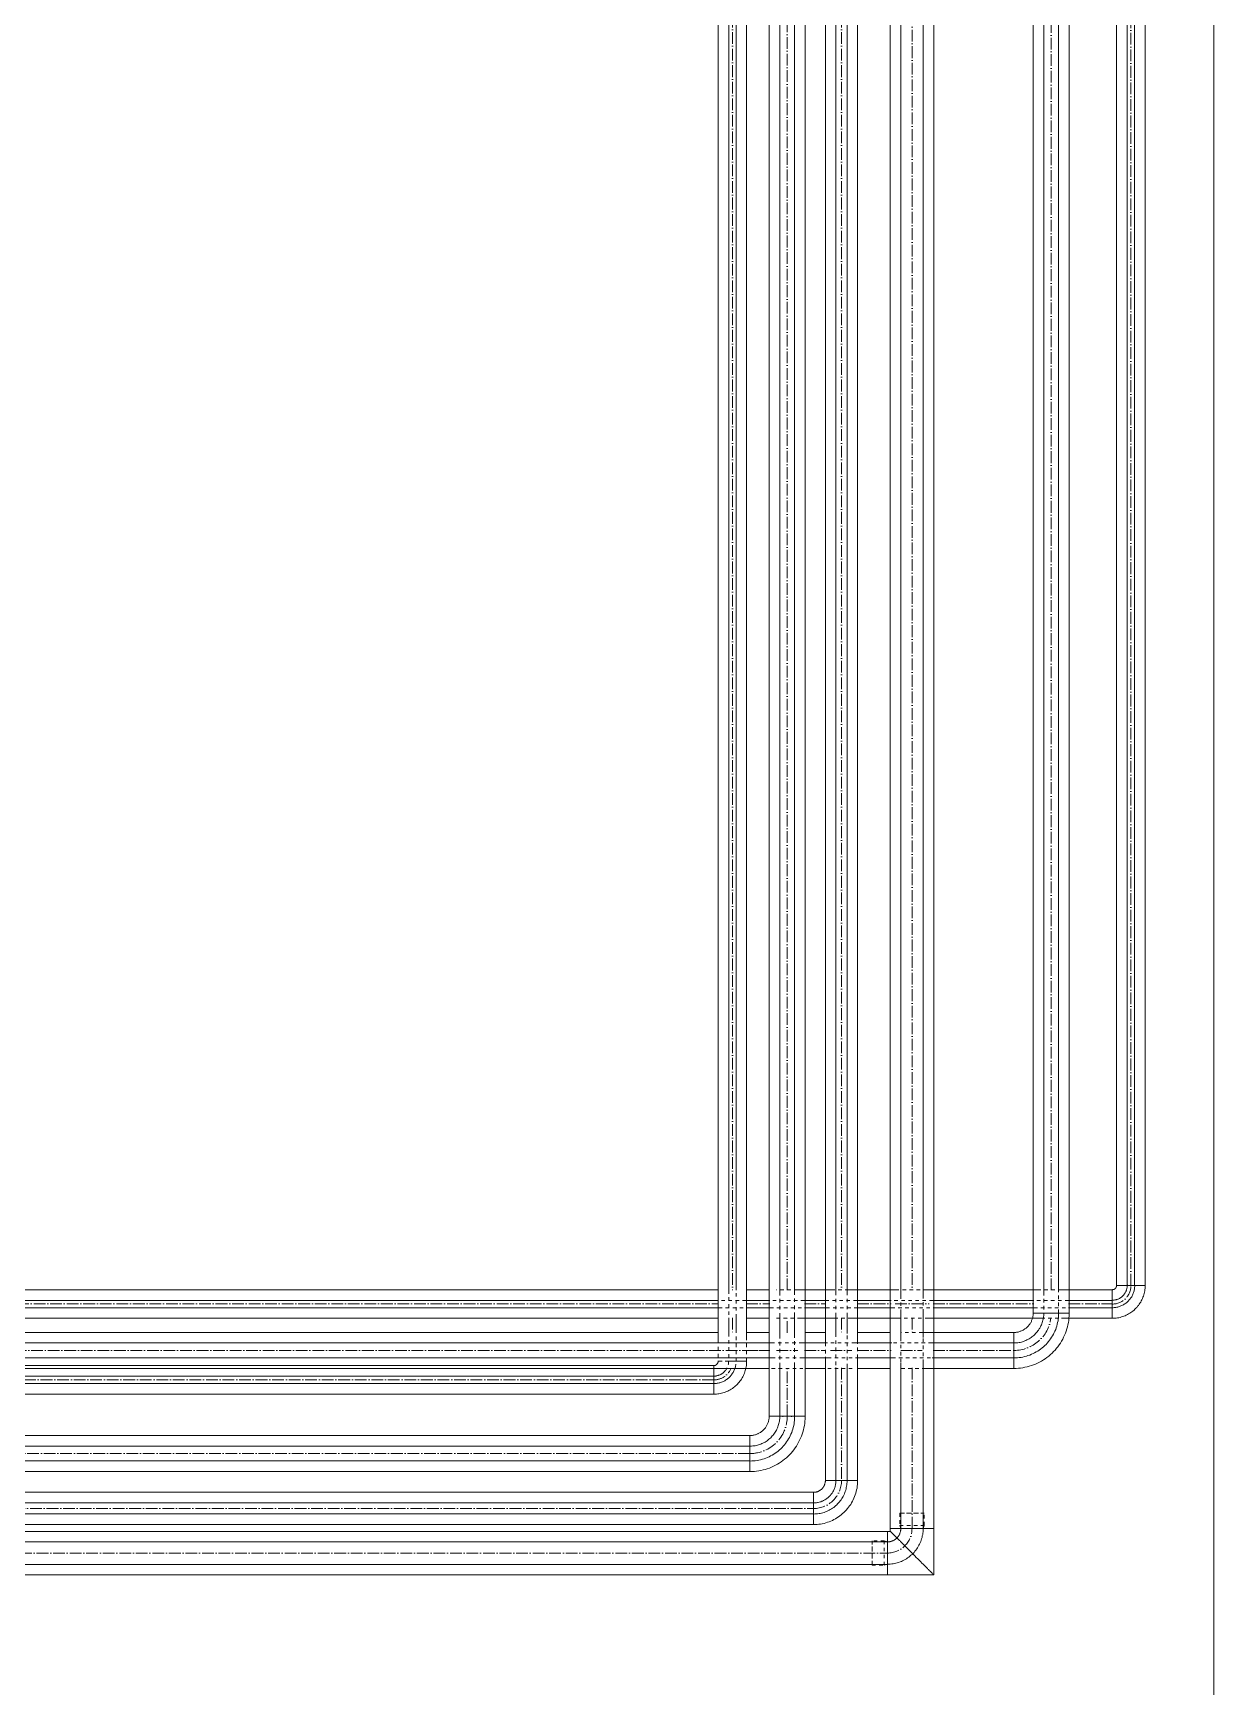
# Model space of a CAD drawing. Header units: millimetres. Extents: x -88595 to 880822, y -1054509 to -148035.
# Drawn here: x 535956 to 536963, y -278268 to -276859 of the extents above; entities that cross this region are included whole.
import ezdxf

# ---------------------------------------------------------------- set-up
doc = ezdxf.new("R2010")
doc.units = ezdxf.units.MM
for name, pattern in [('$0$ADSK_Скрыто', [6, 3, -3]), ('$1$ADSK_Скрыто', [6, 3, -3]), ('$10$ADSK_Осевая', [14, 10, -2, 0, -2]), ('$11$ADSK_Осевая', [14, 10, -2, 0, -2]), ('$4$ADSK_Скрыто', [6, 3, -3])]:
    doc.linetypes.add(name, pattern=pattern)
for name, color, linetype, lineweight in [('Изоляция', 7, 'Continuous', 18), ('Крыша', 7, 'Continuous', 9), ('Линии', 7, 'Continuous', 9), ('Оборудование', 7, 'Continuous', 18), ('Трубопровод', 7, 'Continuous', 18), ('Трубопроводы', 7, 'Continuous', 18)]:
    doc.layers.add(name, color=color, linetype=linetype, lineweight=lineweight)

# ---------------------------------------------------------------- blocks, each defined once
blk = doc.blocks.new('$0$ADSK_МедьПайка_Отвод-гнутая труба - Отвод _гнутая труба_-V77-В_Координация_кровля ОВ3')
at = {"layer": 'Линии', "color": 190, "linetype": '$0$ADSK_Скрыто', "true_color": 0x8000ff}
for p, q in [((-2.7, 15.9), (-3.1, 15.9)), ((-2.7, 15.9), (-3.1, 15.9)), ((3.1, 15.9), (2.7, 15.9)), ((3.1, 15.9), (2.7, 15.9))]:
    blk.add_line(p, q, dxfattribs=at)
at = {"layer": 'Трубопроводы', "color": 190, "true_color": 0x8000ff, "flags": 128}
for points in [[(-15.9, -3.2), (-15.1, -3.2), (-14.4, -3.1), (-13.6, -3), (-12.8, -2.9), (-12.1, -2.8), (-11.3, -2.6), (-10.6, -2.4), (-9.9, -2.2), (-9.2, -2), (-8.5, -1.7), (-7.8, -1.4), (-7.1, -1), (-6.4, -0.7), (-5.8, -0.3), (-5.1, 0.2), (-4.5, 0.6), (-3.9, 1.1), (-3.3, 1.6), (-2.8, 2.1), (-2.2, 2.6), (-1.7, 3.2), (-1.2, 3.7), (-0.7, 4.3), (-0.3, 4.9), (0.2, 5.6), (0.6, 6.2), (0.9, 6.9), (1.3, 7.6), (1.6, 8.3), (1.9, 9), (2.1, 9.7), (2.4, 10.4), (2.6, 11.1), (2.8, 11.9), (2.9, 12.6), (3, 13.4), (3.1, 14.1), (3.2, 14.9), (3.2, 15.7), (3.2, 15.9)], [(-3.2, 15.9), (-3.2, 15.4), (-3.2, 14.9), (-3.3, 14.4), (-3.3, 13.9), (-3.4, 13.4), (-3.5, 12.9), (-3.7, 12.4), (-3.8, 11.9), (-4, 11.4), (-4.2, 10.9), (-4.4, 10.5), (-4.6, 10), (-4.9, 9.6), (-5.1, 9.1), (-5.4, 8.7), (-5.7, 8.3), (-6, 7.9), (-6.3, 7.5), (-6.7, 7.1), (-7, 6.8), (-7.4, 6.4), (-7.8, 6.1), (-8.2, 5.8), (-8.6, 5.5), (-9, 5.2), (-9.4, 4.9), (-9.9, 4.7), (-10.3, 4.4), (-10.8, 4.2), (-11.3, 4), (-11.8, 3.9), (-12.2, 3.7), (-12.7, 3.6), (-13.2, 3.5), (-13.7, 3.4), (-14.2, 3.3), (-14.7, 3.2), (-15.2, 3.2), (-15.7, 3.2), (-15.9, 3.2)]]:
    blk.add_lwpolyline(points, dxfattribs=at)
blk = doc.blocks.new('$0$ADSK_МедьПайка_Отвод-гнутая труба - Отвод _гнутая труба_-V19-В_Координация_кровля ОВ3')
at = {"layer": 'Линии', "color": 190, "linetype": '$0$ADSK_Скрыто', "true_color": 0x8000ff}
blk.add_line((3.2, 15.9), (-3.2, 15.9), dxfattribs=at)
blk.add_line((3.2, 15.9), (-3.2, 15.9), dxfattribs=at)
at = {"layer": 'Линии', "color": 190, "linetype": '$0$ADSK_Скрыто', "true_color": 0x8000ff, "flags": 128}
for points in [[(-3.2, 15.9), (-3.2, 15.4), (-3.2, 14.9), (-3.3, 14.4), (-3.3, 13.9), (-3.4, 13.4), (-3.5, 12.9), (-3.7, 12.4), (-3.8, 11.9), (-4, 11.4), (-4.2, 10.9), (-4.4, 10.5), (-4.6, 10)], [(2.4, 10.4), (2.6, 11.1), (2.8, 11.9), (2.9, 12.6), (3, 13.4), (3.1, 14.1), (3.2, 14.9), (3.2, 15.7), (3.2, 15.9)]]:
    blk.add_lwpolyline(points, dxfattribs=at)
at = {"layer": 'Трубопроводы', "color": 190, "true_color": 0x8000ff, "flags": 128}
for points in [[(-15.9, -3.2), (-15.1, -3.2), (-14.4, -3.1), (-13.6, -3), (-12.8, -2.9), (-12.1, -2.8), (-11.3, -2.6), (-10.6, -2.4), (-9.9, -2.2), (-9.2, -2), (-8.5, -1.7), (-7.8, -1.4), (-7.1, -1), (-6.4, -0.7), (-5.8, -0.3), (-5.1, 0.2), (-4.5, 0.6), (-3.9, 1.1), (-3.3, 1.6), (-2.8, 2.1), (-2.2, 2.6), (-1.7, 3.2), (-1.2, 3.7), (-0.7, 4.3), (-0.3, 4.9), (0.2, 5.6), (0.6, 6.2), (0.9, 6.9), (1.3, 7.6), (1.6, 8.3), (1.9, 9), (2.1, 9.7), (2.4, 10.4)], [(-4.6, 10), (-4.9, 9.6), (-5.1, 9.1), (-5.4, 8.7), (-5.7, 8.3), (-6, 7.9), (-6.3, 7.5), (-6.7, 7.1), (-7, 6.8), (-7.4, 6.4), (-7.8, 6.1), (-8.2, 5.8), (-8.6, 5.5), (-9, 5.2), (-9.4, 4.9), (-9.9, 4.7), (-10.3, 4.4), (-10.8, 4.2), (-11.3, 4), (-11.8, 3.9), (-12.2, 3.7), (-12.7, 3.6), (-13.2, 3.5), (-13.7, 3.4), (-14.2, 3.3), (-14.7, 3.2), (-15.2, 3.2), (-15.7, 3.2), (-15.9, 3.2)]]:
    blk.add_lwpolyline(points, dxfattribs=at)
blk = doc.blocks.new('$0$ADSK_МедьПайка_Отвод-гнутая труба - Отвод _гнутая труба_-V27-В_Координация_кровля ОВ3')
at = {"layer": 'Линии', "color": 134, "linetype": '$0$ADSK_Скрыто', "true_color": 0x00a6a6}
for p, q in [((-3.5, 31.7), (-4, 31.7)), ((-3.5, 31.7), (-4, 31.7)), ((4, 31.7), (3.5, 31.7)), ((4, 31.7), (3.5, 31.7))]:
    blk.add_line(p, q, dxfattribs=at)
at = {"layer": 'Линии', "color": 134, "linetype": '$0$ADSK_Скрыто', "true_color": 0x00a6a6, "flags": 128}
for points in [[(-6.4, 31.7), (-6.4, 30.7), (-6.4, 29.7)], [(6.2, 28.3), (6.3, 29.8), (6.3, 31.3), (6.3, 31.7)]]:
    blk.add_lwpolyline(points, dxfattribs=at)
at = {"layer": 'Трубопроводы', "color": 134, "true_color": 0x00a6a6, "flags": 128}
for points in [[(-6.4, 29.7), (-6.5, 28.7), (-6.7, 27.7), (-6.9, 26.7), (-7.1, 25.7), (-7.3, 24.7), (-7.6, 23.8), (-8, 22.8), (-8.4, 21.9), (-8.8, 20.9), (-9.2, 20), (-9.7, 19.1), (-10.2, 18.3), (-10.8, 17.4), (-11.4, 16.6), (-12, 15.8), (-12.7, 15), (-13.3, 14.3), (-14.1, 13.5), (-14.8, 12.8), (-15.6, 12.2), (-16.4, 11.5), (-17.2, 10.9), (-18, 10.4), (-18.9, 9.8), (-19.8, 9.3), (-20.7, 8.9), (-21.6, 8.5), (-22.5, 8.1), (-23.5, 7.7), (-24.5, 7.4), (-25.4, 7.1), (-26.4, 6.9), (-27.4, 6.7), (-28.4, 6.6), (-29.4, 6.5), (-30.5, 6.4), (-31.5, 6.4), (-31.7, 6.3)], [(-31.7, -6.4), (-30.2, -6.3), (-28.7, -6.2), (-27.2, -6.1), (-25.7, -5.9), (-24.2, -5.6), (-22.7, -5.3), (-21.2, -4.9), (-19.8, -4.4), (-18.3, -3.9), (-16.9, -3.3), (-15.5, -2.7), (-14.2, -2), (-12.8, -1.3), (-11.5, -0.5), (-10.2, 0.3), (-9, 1.2), (-7.8, 2.1), (-6.6, 3.1), (-5.5, 4.1), (-4.4, 5.2), (-3.4, 6.3), (-2.4, 7.5), (-1.4, 8.7), (-0.5, 9.9), (0.3, 11.2), (1.1, 12.5), (1.9, 13.8), (2.5, 15.2), (3.2, 16.5), (3.8, 17.9), (4.3, 19.4), (4.8, 20.8), (5.2, 22.3), (5.5, 23.8), (5.8, 25.3), (6, 26.8), (6.2, 28.3)]]:
    blk.add_lwpolyline(points, dxfattribs=at)
blk = doc.blocks.new('$0$ADSK_МедьПайка_Отвод-гнутая труба - Отвод _гнутая труба_-V86-В_Координация_кровля ОВ3')
at = {"layer": 'Линии', "color": 134, "linetype": '$0$ADSK_Скрыто', "true_color": 0x00a6a6}
for p, q in [((-3.5, 31.7), (-4, 31.7)), ((-3.5, 31.7), (-4, 31.7)), ((4, 31.7), (3.5, 31.7)), ((4, 31.7), (3.5, 31.7))]:
    blk.add_line(p, q, dxfattribs=at)
at = {"layer": 'Трубопроводы', "color": 134, "true_color": 0x00a6a6, "flags": 128}
for points in [[(-31.7, -6.4), (-30.2, -6.3), (-28.7, -6.2), (-27.2, -6.1), (-25.7, -5.9), (-24.2, -5.6), (-22.7, -5.3), (-21.2, -4.9), (-19.8, -4.4), (-18.3, -3.9), (-16.9, -3.3), (-15.5, -2.7), (-14.2, -2), (-12.8, -1.3), (-11.5, -0.5), (-10.2, 0.3), (-9, 1.2), (-7.8, 2.1), (-6.6, 3.1), (-5.5, 4.1), (-4.4, 5.2), (-3.4, 6.3), (-2.4, 7.5), (-1.4, 8.7), (-0.5, 9.9), (0.3, 11.2), (1.1, 12.5), (1.9, 13.8), (2.5, 15.2), (3.2, 16.5), (3.8, 17.9), (4.3, 19.4), (4.8, 20.8), (5.2, 22.3), (5.5, 23.8), (5.8, 25.3), (6, 26.8), (6.2, 28.3), (6.3, 29.8), (6.3, 31.3), (6.3, 31.7)], [(-6.4, 31.7), (-6.4, 30.7), (-6.4, 29.7), (-6.5, 28.7), (-6.7, 27.7), (-6.9, 26.7), (-7.1, 25.7), (-7.3, 24.7), (-7.6, 23.8), (-8, 22.8), (-8.4, 21.9), (-8.8, 20.9), (-9.2, 20), (-9.7, 19.1), (-10.2, 18.3), (-10.8, 17.4), (-11.4, 16.6), (-12, 15.8), (-12.7, 15), (-13.3, 14.3), (-14.1, 13.5), (-14.8, 12.8), (-15.6, 12.2), (-16.4, 11.5), (-17.2, 10.9), (-18, 10.4), (-18.9, 9.8), (-19.8, 9.3), (-20.7, 8.9), (-21.6, 8.5), (-22.5, 8.1), (-23.5, 7.7), (-24.5, 7.4), (-25.4, 7.1), (-26.4, 6.9), (-27.4, 6.7), (-28.4, 6.6), (-29.4, 6.5), (-30.5, 6.4), (-31.5, 6.4), (-31.7, 6.3)]]:
    blk.add_lwpolyline(points, dxfattribs=at)
blk = doc.blocks.new('$0$ADSK_МедьПайка_Отвод - Отвод медный под пайку двухраструбный-V51-В_Координация_кровля ОВ3')
at = {"layer": 'Линии', "color": 134, "linetype": '$0$ADSK_Скрыто', "true_color": 0x00a6a6}
for p, q in [((-10.4, 34), (-10.4, 23.6)), ((10.4, 34), (-10.4, 34)), ((10.4, 34), (-10.4, 34)), ((-9.5, 34), (9.5, 34)), ((-9.5, 34), (9.5, 34)), ((10.4, 23.6), (10.4, 34)), ((-10.4, 23.6), (-9.5, 21)), ((-10.4, 23.6), (10.4, 23.6)), ((-10.4, 23.6), (10.4, 23.6)), ((9.5, 21), (10.4, 23.6)), ((-23.6, 10.4), (-34, 10.4)), ((-34, 10.4), (-34, -10.4)), ((-34, 10.4), (-34, -10.4)), ((-34, -9.5), (-34, 9.5)), ((-34, -9.5), (-34, 9.5)), ((-21, 9.5), (-23.6, 10.4)), ((-23.6, -10.4), (-23.6, 10.4)), ((-23.6, -10.4), (-23.6, 10.4)), ((-20.9, 9.5), (-21, 9.5)), ((-34, -10.4), (-23.6, -10.4)), ((-23.6, -10.4), (-21, -9.5))]:
    blk.add_line(p, q, dxfattribs=at)
at = {"layer": 'Трубопроводы', "color": 134, "true_color": 0x00a6a6, "flags": 128}
for points in [[(-21, -9.5), (-19.8, -9.5), (-18.6, -9.4), (-17.3, -9.3), (-16.1, -9.1), (-14.9, -8.9), (-13.7, -8.7), (-12.6, -8.3), (-11.4, -8), (-10.2, -7.6), (-9.1, -7.1), (-8, -6.6), (-6.9, -6.1), (-5.8, -5.5), (-4.8, -4.9), (-3.8, -4.2), (-2.8, -3.5), (-1.8, -2.7), (-0.9, -1.9), (0, -1.1), (0.9, -0.3), (1.7, 0.6), (2.5, 1.6), (3.3, 2.5), (4, 3.5), (4.7, 4.5), (5.3, 5.5), (5.9, 6.6), (6.5, 7.7), (7, 8.8), (7.5, 9.9), (7.9, 11.1), (8.2, 12.2), (8.6, 13.4), (8.8, 14.6), (9.1, 15.8), (9.3, 17), (9.4, 18.2), (9.5, 19.5), (9.5, 20.7), (9.5, 21)], [(-9.5, 21), (-9.5, 20.5), (-9.6, 20.1), (-9.6, 19.6), (-9.7, 19.2), (-9.8, 18.7), (-9.9, 18.3), (-10, 17.8), (-10.1, 17.4), (-10.3, 17), (-10.4, 16.5), (-10.6, 16.1), (-10.8, 15.7), (-11, 15.3), (-11.3, 14.9), (-11.5, 14.5), (-11.8, 14.1), (-12.1, 13.8), (-12.4, 13.4), (-12.7, 13.1), (-13, 12.8), (-13.3, 12.5), (-13.7, 12.2), (-14, 11.9), (-14.4, 11.6), (-14.8, 11.3), (-15.2, 11.1), (-15.6, 10.9), (-16, 10.7), (-16.4, 10.5), (-16.8, 10.3), (-17.3, 10.1), (-17.7, 10), (-18.2, 9.9), (-18.6, 9.8), (-19, 9.7), (-19.5, 9.6), (-20, 9.6), (-20.4, 9.5), (-20.9, 9.5), (-21, 9.5)]]:
    blk.add_lwpolyline(points, dxfattribs=at)
blk = doc.blocks.new('$0$ADSK_МедьПайка_Отвод-гнутая труба - Отвод _гнутая труба_-V85-В_Координация_кровля ОВ3')
at = {"layer": 'Линии', "color": 190, "linetype": '$0$ADSK_Скрыто', "true_color": 0x8000ff}
for p, q in [((-3.1, 23.8), (-3.5, 23.8)), ((-3.1, 23.8), (-3.5, 23.8)), ((3.5, 23.8), (3.1, 23.8)), ((3.5, 23.8), (3.1, 23.8))]:
    blk.add_line(p, q, dxfattribs=at)
at = {"layer": 'Трубопроводы', "color": 190, "true_color": 0x8000ff, "flags": 128}
for points in [[(-23.8, -4.8), (-22.7, -4.7), (-21.5, -4.7), (-20.4, -4.6), (-19.2, -4.4), (-18.1, -4.2), (-17, -3.9), (-15.9, -3.6), (-14.8, -3.3), (-13.7, -2.9), (-12.7, -2.5), (-11.6, -2), (-10.6, -1.5), (-9.6, -1), (-8.6, -0.4), (-7.7, 0.2), (-6.7, 0.9), (-5.8, 1.6), (-5, 2.3), (-4.1, 3.1), (-3.3, 3.9), (-2.5, 4.7), (-1.8, 5.6), (-1.1, 6.5), (-0.4, 7.4), (0.2, 8.4), (0.8, 9.3), (1.4, 10.3), (1.9, 11.4), (2.4, 12.4), (2.8, 13.5), (3.2, 14.5), (3.6, 15.6), (3.9, 16.7), (4.1, 17.8), (4.3, 18.9), (4.5, 20.1), (4.6, 21.2), (4.7, 22.3), (4.8, 23.5), (4.8, 23.8)], [(-4.8, 23.8), (-4.8, 23), (-4.8, 22.3), (-4.9, 21.5), (-5, 20.8), (-5.1, 20), (-5.3, 19.3), (-5.5, 18.5), (-5.7, 17.8), (-6, 17.1), (-6.3, 16.4), (-6.6, 15.7), (-6.9, 15), (-7.3, 14.3), (-7.7, 13.7), (-8.1, 13), (-8.5, 12.4), (-9, 11.8), (-9.5, 11.2), (-10, 10.7), (-10.5, 10.1), (-11.1, 9.6), (-11.7, 9.1), (-12.3, 8.7), (-12.9, 8.2), (-13.5, 7.8), (-14.2, 7.4), (-14.8, 7), (-15.5, 6.7), (-16.2, 6.3), (-16.9, 6.1), (-17.6, 5.8), (-18.3, 5.6), (-19.1, 5.4), (-19.8, 5.2), (-20.6, 5), (-21.3, 4.9), (-22.1, 4.8), (-22.8, 4.8), (-23.6, 4.8), (-23.8, 4.8)]]:
    blk.add_lwpolyline(points, dxfattribs=at)
blk = doc.blocks.new('Кровля')
at = {"layer": 'Крыша'}
blk.add_line((549230.5, 646172.1), (549230.5, 650022.5), dxfattribs=at)

msp = doc.modelspace()

# ---------------------------------------------------------------- linework, layer by layer
at = {"layer": 'Изоляция', "color": 134, "true_color": 0x00a6a6}
for p, q in [((536687.3, -274386.2), (536687.3, -278135.6)), ((536724.4, -278172.7), (536724.4, -274386.2)), ((536584, -276650.1), (536584, -278037.5)), ((536614.7, -278037.5), (536614.7, -276650.1)), ((536809.1, -276650.1), (536809.1, -277949.6)), ((536839.8, -277949.6), (536839.8, -276650.1)), ((536816.8, -277949.6), (536814.9, -277949.6)), ((536820.5, -277949.6), (536817.8, -277949.6)), ((536827.9, -277949.6), (536821.1, -277949.6)), ((536831.1, -277949.6), (536828.5, -277949.6)), ((536834.1, -277949.6), (536832.2, -277949.6)), ((536540.5, -277966), (523786.5, -277966)), ((536564.8, -277966), (536584, -277966)), ((536614.7, -277966), (536631.9, -277966)), ((536659.4, -277966), (536687.3, -277966)), ((536792.7, -277966), (536714.9, -277966)), ((536792.7, -277996.7), (536792.7, -277966.5)), ((523786.5, -277996.7), (536584, -277996.7)), ((536614.7, -277996.7), (536631.9, -277996.7)), ((536659.4, -277996.7), (536687.3, -277996.7)), ((536715, -277996.7), (536792.7, -277996.7)), ((536585.5, -278037.5), (536584.4, -278037.5)), ((536587.4, -278037.5), (536586, -278037.5)), ((536591.6, -278037.5), (536589.8, -278037.5)), ((536595.4, -278037.5), (536592.7, -278037.5)), ((536602.8, -278037.5), (536595.9, -278037.5)), ((536606, -278037.5), (536603.3, -278037.5)), ((536608.9, -278037.5), (536607.1, -278037.5)), ((536611.5, -278037.5), (536612.6, -278037.5)), ((536614.7, -278037.5), (536613.2, -278037.5)), ((536567.6, -278053.9), (524990.4, -278053.9)), ((536567.6, -278084.6), (536567.6, -278054.5)), ((524990.4, -278084.6), (536567.6, -278084.6)), ((536684.8, -278135.6), (526134.5, -278135.6)), ((536684.8, -278172.7), (536684.8, -278135.6)), ((536684.8, -278135.6), (536687.3, -278135.6)), ((536687.3, -278133.1), (536724.4, -278133.1)), ((526171.5, -278172.7), (536684.8, -278172.7)), ((536684.8, -278172.7), (536724.4, -278172.7))]:
    msp.add_line(p, q, dxfattribs=at)
at = {"layer": 'Изоляция', "color": 190, "true_color": 0x8000ff}
for p, q in [((536540.5, -276597.1), (536540.5, -277972.2)), ((536564.8, -277972.2), (536564.8, -276597.1)), ((536659.4, -277974.8), (536659.4, -276633.7)), ((536631.9, -276819.4), (536631.9, -277974.8)), ((536880.3, -276821.9), (536880.3, -277926)), ((536904.6, -277926), (536904.6, -276821.9)), ((536540.5, -277929.7), (523774.5, -277929.7)), ((536564.8, -277929.7), (536584, -277929.7)), ((536639.4, -277929.7), (536608.5, -277929.7)), ((536692.9, -277929.7), (536651.9, -277929.7)), ((536815.4, -277929.7), (536718.8, -277929.7)), ((536876.6, -277929.7), (536833.6, -277929.7)), ((536876.6, -277954), (536876.6, -277929.7)), ((536880.3, -277926), (536881.9, -277926)), ((536889.3, -277926), (536887.2, -277926)), ((536895.2, -277926), (536889.7, -277926)), ((536897.7, -277926), (536895.6, -277926)), ((536900, -277926), (536898.6, -277926)), ((536903.4, -277926), (536904.6, -277926)), ((523774.5, -277954), (536540.5, -277954)), ((536564.8, -277954), (536584, -277954)), ((536608.5, -277954), (536639.4, -277954)), ((536651.9, -277954), (536692.9, -277954)), ((536718.8, -277954), (536815.9, -277954)), ((536833.4, -277954), (536876.6, -277954)), ((536631.9, -277987.9), (536631.9, -278092.3)), ((536659.4, -278092.3), (536659.4, -277987.9)), ((536536.8, -277994.3), (524974.5, -277994.3)), ((536536.8, -278018.7), (536536.8, -277995.9)), ((524974.5, -278018.7), (536536.8, -278018.7)), ((536634.9, -278092.3), (536631.9, -278092.3)), ((536642.1, -278092.3), (536639.7, -278092.3)), ((536648.7, -278092.3), (536642.6, -278092.3)), ((536651.6, -278092.3), (536649.2, -278092.3)), ((536654.2, -278092.3), (536652.6, -278092.3)), ((536659.4, -278092.3), (536658.1, -278092.3)), ((536621.9, -278102.3), (526182.5, -278102.3)), ((536621.9, -278129.8), (536621.9, -278102.3)), ((526182.5, -278129.8), (536621.9, -278129.8))]:
    msp.add_line(p, q, dxfattribs=at)
at = {"layer": 'Изоляция', "color": 190, "true_color": 0x8000ff, "flags": 128}
for points in [[(536876.6, -277954), (536877.7, -277954), (536878.8, -277953.9), (536879.9, -277953.8), (536881, -277953.7), (536882.2, -277953.5), (536883.2, -277953.2), (536884.3, -277952.9), (536885.4, -277952.6), (536886.5, -277952.2), (536887.5, -277951.8), (536888.5, -277951.3), (536889.5, -277950.8), (536890.5, -277950.3), (536891.5, -277949.7), (536892.4, -277949.1), (536893.3, -277948.5), (536894.2, -277947.8), (536895.1, -277947), (536895.9, -277946.3), (536896.7, -277945.5), (536897.5, -277944.7), (536898.2, -277943.8), (536898.9, -277943), (536899.6, -277942), (536900.2, -277941.1), (536900.8, -277940.2), (536901.3, -277939.2), (536901.8, -277938.2), (536902.3, -277937.2), (536902.7, -277936.1), (536903.1, -277935.1), (536903.5, -277934), (536903.8, -277932.9), (536904, -277931.8), (536904.2, -277930.7), (536904.4, -277929.6), (536904.5, -277928.5), (536904.6, -277927.4), (536904.6, -277926.3), (536904.6, -277926)], [(536880.3, -277926), (536880.3, -277926.1), (536880.3, -277926.3), (536880.3, -277926.4), (536880.2, -277926.6), (536880.2, -277926.7), (536880.2, -277926.8), (536880.1, -277927), (536880.1, -277927.1), (536880, -277927.3), (536880, -277927.4), (536879.9, -277927.5), (536879.9, -277927.7), (536879.8, -277927.8), (536879.7, -277927.9), (536879.6, -277928.1), (536879.5, -277928.2), (536879.5, -277928.3), (536879.4, -277928.4), (536879.3, -277928.5), (536879.2, -277928.6), (536879.1, -277928.7), (536878.9, -277928.8), (536878.8, -277928.9), (536878.7, -277929), (536878.6, -277929.1), (536878.5, -277929.2), (536878.3, -277929.2), (536878.2, -277929.3), (536878.1, -277929.4), (536877.9, -277929.4), (536877.8, -277929.5), (536877.6, -277929.5), (536877.5, -277929.5), (536877.4, -277929.6), (536877.2, -277929.6), (536877.1, -277929.6), (536876.9, -277929.6), (536876.8, -277929.7), (536876.6, -277929.7), (536876.6, -277929.7)], [(536536.8, -278018.7), (536537.9, -278018.6), (536539, -278018.6), (536540.1, -278018.5), (536541.2, -278018.3), (536542.3, -278018.1), (536543.4, -278017.9), (536544.5, -278017.6), (536545.6, -278017.2), (536546.6, -278016.9), (536547.7, -278016.4), (536548.7, -278016), (536549.7, -278015.5), (536550.7, -278014.9), (536551.7, -278014.4), (536552.6, -278013.8), (536553.5, -278013.1), (536554.4, -278012.4), (536555.3, -278011.7), (536556.1, -278010.9), (536556.9, -278010.1), (536557.7, -278009.3), (536558.4, -278008.5), (536559.1, -278007.6), (536559.7, -278006.7), (536560.4, -278005.8), (536561, -278004.8), (536561.5, -278003.8), (536562, -278002.8), (536562.5, -278001.8), (536562.9, -278000.8), (536563.3, -277999.7), (536563.6, -277998.6), (536563.9, -277997.6), (536564.2, -277996.5), (536564.4, -277995.4), (536564.6, -277994.3), (536564.7, -277993.1), (536564.8, -277992), (536564.8, -277990.9), (536564.8, -277990.6)], [(536540.5, -277990.6), (536540.5, -277990.8), (536540.5, -277990.9), (536540.4, -277991), (536540.4, -277991.2), (536540.4, -277991.3), (536540.4, -277991.5), (536540.3, -277991.6), (536540.3, -277991.8), (536540.2, -277991.9), (536540.2, -277992), (536540.1, -277992.2), (536540, -277992.3), (536540, -277992.4), (536539.9, -277992.6), (536539.8, -277992.7), (536539.7, -277992.8), (536539.6, -277992.9), (536539.5, -277993), (536539.4, -277993.2), (536539.3, -277993.3), (536539.2, -277993.4), (536539.1, -277993.5), (536539, -277993.5), (536538.9, -277993.6), (536538.8, -277993.7), (536538.6, -277993.8), (536538.5, -277993.9), (536538.4, -277993.9), (536538.2, -277994), (536538.1, -277994.1), (536538, -277994.1), (536537.8, -277994.2), (536537.7, -277994.2), (536537.5, -277994.2), (536537.4, -277994.3), (536537.2, -277994.3), (536537.1, -277994.3), (536537, -277994.3), (536536.8, -277994.3), (536536.8, -277994.3)], [(536621.9, -278129.8), (536623.4, -278129.8), (536624.9, -278129.7), (536626.4, -278129.6), (536627.9, -278129.4), (536629.3, -278129.1), (536630.8, -278128.8), (536632.2, -278128.4), (536633.7, -278127.9), (536635.1, -278127.4), (536636.5, -278126.9), (536637.9, -278126.3), (536639.2, -278125.6), (536640.5, -278124.9), (536641.8, -278124.1), (536643.1, -278123.3), (536644.3, -278122.4), (536645.5, -278121.5), (536646.6, -278120.5), (536647.7, -278119.5), (536648.8, -278118.5), (536649.8, -278117.4), (536650.8, -278116.2), (536651.7, -278115), (536652.6, -278113.8), (536653.5, -278112.6), (536654.3, -278111.3), (536655, -278110), (536655.7, -278108.6), (536656.3, -278107.3), (536656.9, -278105.9), (536657.4, -278104.5), (536657.9, -278103.1), (536658.3, -278101.6), (536658.6, -278100.1), (536658.9, -278098.7), (536659.1, -278097.2), (536659.3, -278095.7), (536659.4, -278094.2), (536659.4, -278092.7), (536659.4, -278092.3)], [(536631.9, -278092.3), (536631.9, -278092.7), (536631.9, -278093.1), (536631.8, -278093.5), (536631.8, -278093.9), (536631.7, -278094.3), (536631.6, -278094.7), (536631.5, -278095.1), (536631.4, -278095.4), (536631.3, -278095.8), (536631.1, -278096.2), (536631, -278096.6), (536630.8, -278096.9), (536630.6, -278097.3), (536630.4, -278097.6), (536630.2, -278098), (536629.9, -278098.3), (536629.7, -278098.6), (536629.4, -278098.9), (536629.1, -278099.2), (536628.9, -278099.5), (536628.6, -278099.8), (536628.3, -278100), (536627.9, -278100.3), (536627.6, -278100.5), (536627.3, -278100.7), (536626.9, -278100.9), (536626.6, -278101.1), (536626.2, -278101.3), (536625.9, -278101.5), (536625.5, -278101.6), (536625.1, -278101.8), (536624.7, -278101.9), (536624.4, -278102), (536624, -278102.1), (536623.6, -278102.2), (536623.2, -278102.2), (536622.8, -278102.3), (536622.4, -278102.3), (536622, -278102.3), (536621.9, -278102.3)]]:
    msp.add_lwpolyline(points, dxfattribs=at)
at = {"layer": 'Изоляция', "color": 134, "true_color": 0x00a6a6, "flags": 128}
for points in [[(536792.7, -277996.7), (536794.6, -277996.7), (536796.5, -277996.6), (536798.4, -277996.4), (536800.2, -277996.1), (536802.1, -277995.8), (536803.9, -277995.4), (536805.8, -277994.9), (536807.6, -277994.3), (536809.3, -277993.7), (536811.1, -277993), (536812.8, -277992.2), (536814.5, -277991.4), (536816.1, -277990.5), (536817.8, -277989.5), (536819.3, -277988.5), (536820.9, -277987.4), (536822.4, -277986.2), (536823.8, -277985), (536825.2, -277983.8), (536826.5, -277982.4), (536827.8, -277981.1), (536829, -277979.6), (536830.2, -277978.2), (536831.3, -277976.6), (536832.4, -277975.1), (536833.4, -277973.5), (536834.3, -277971.8), (536835.1, -277970.1), (536835.9, -277968.4), (536836.6, -277966.7), (536837.3, -277964.9), (536837.9, -277963.1), (536838.4, -277961.3), (536838.8, -277959.5), (536839.2, -277957.6), (536839.4, -277955.8), (536839.6, -277953.9), (536839.8, -277952), (536839.8, -277950.1), (536839.8, -277949.6)], [(536809.1, -277949.6), (536809.1, -277950.3), (536809.1, -277950.9), (536809, -277951.6), (536808.9, -277952.2), (536808.8, -277952.9), (536808.7, -277953.5), (536808.5, -277954.2), (536808.3, -277954.8), (536808.1, -277955.4), (536807.8, -277956), (536807.6, -277956.6), (536807.3, -277957.2), (536807, -277957.8), (536806.6, -277958.3), (536806.3, -277958.9), (536805.9, -277959.4), (536805.5, -277959.9), (536805.1, -277960.4), (536804.6, -277960.9), (536804.2, -277961.4), (536803.7, -277961.8), (536803.2, -277962.3), (536802.7, -277962.7), (536802.1, -277963.1), (536801.6, -277963.4), (536801, -277963.8), (536800.5, -277964.1), (536799.9, -277964.4), (536799.3, -277964.7), (536798.7, -277964.9), (536798.1, -277965.1), (536797.4, -277965.3), (536796.8, -277965.5), (536796.2, -277965.7), (536795.5, -277965.8), (536794.9, -277965.9), (536794.2, -277966), (536793.6, -277966), (536792.9, -277966), (536792.7, -277966)], [(536567.6, -278084.6), (536569.5, -278084.6), (536571.4, -278084.5), (536573.2, -278084.3), (536575.1, -278084), (536577, -278083.7), (536578.8, -278083.3), (536580.6, -278082.8), (536582.4, -278082.2), (536584.2, -278081.6), (536585.9, -278080.9), (536587.7, -278080.1), (536589.4, -278079.3), (536591, -278078.4), (536592.6, -278077.4), (536594.2, -278076.4), (536595.7, -278075.3), (536597.2, -278074.2), (536598.7, -278072.9), (536600, -278071.7), (536601.4, -278070.3), (536602.7, -278069), (536603.9, -278067.5), (536605.1, -278066.1), (536606.2, -278064.5), (536607.2, -278063), (536608.2, -278061.4), (536609.1, -278059.7), (536610, -278058), (536610.8, -278056.3), (536611.5, -278054.6), (536612.1, -278052.8), (536612.7, -278051), (536613.2, -278049.2), (536613.7, -278047.4), (536614, -278045.5), (536614.3, -278043.7), (536614.5, -278041.8), (536614.6, -278039.9), (536614.7, -278038), (536614.7, -278037.5)], [(536584, -278037.5), (536584, -278038.2), (536583.9, -278038.8), (536583.9, -278039.5), (536583.8, -278040.1), (536583.7, -278040.8), (536583.5, -278041.4), (536583.4, -278042.1), (536583.2, -278042.7), (536583, -278043.3), (536582.7, -278043.9), (536582.4, -278044.5), (536582.1, -278045.1), (536581.8, -278045.7), (536581.5, -278046.2), (536581.1, -278046.8), (536580.8, -278047.3), (536580.4, -278047.8), (536579.9, -278048.3), (536579.5, -278048.8), (536579, -278049.3), (536578.5, -278049.7), (536578.1, -278050.2), (536577.5, -278050.6), (536577, -278051), (536576.5, -278051.3), (536575.9, -278051.7), (536575.3, -278052), (536574.7, -278052.3), (536574.2, -278052.6), (536573.5, -278052.8), (536572.9, -278053), (536572.3, -278053.2), (536571.7, -278053.4), (536571, -278053.6), (536570.4, -278053.7), (536569.7, -278053.8), (536569.1, -278053.9), (536568.4, -278053.9), (536567.8, -278053.9), (536567.6, -278053.9)]]:
    msp.add_lwpolyline(points, dxfattribs=at)
at = {"layer": 'Изоляция', "color": 134, "true_color": 0x00a6a6}
for points, knots in [([(536705.8, -278154.1), (536704.2, -278152.5), (536701.8, -278150.1), (536698.7, -278147), (536696.9, -278145.2), (536695.6, -278143.8), (536694.2, -278142.5), (536693, -278141.3), (536691.9, -278140.2), (536690.9, -278139.2), (536689.8, -278138), (536688.7, -278137), (536687.6, -278135.9), (536687.3, -278135.6), (536687.3, -278135.6)], [0, 0, 0, 0, 0.166667, 0.25, 0.333333, 0.375, 0.416667, 0.5, 0.541667, 0.583333, 0.666667, 0.75, 0.833333, 1, 1, 1, 1]), ([(536724.4, -278172.7), (536724.4, -278172.7), (536724.1, -278172.3), (536723, -278171.3), (536721.9, -278170.2), (536720.8, -278169.1), (536719.8, -278168.1), (536718.7, -278167), (536717.2, -278165.4), (536715.5, -278163.8), (536714, -278162.3), (536712.6, -278160.9), (536709.9, -278158.2), (536707.5, -278155.7), (536705.8, -278154.1)], [0, 0, 0, 0, 0.166667, 0.25, 0.333333, 0.416667, 0.458333, 0.5, 0.583333, 0.666667, 0.708333, 0.75, 0.833333, 1, 1, 1, 1])]:
    msp.add_open_spline(points, degree=3, knots=knots, dxfattribs=at)
msp.add_open_spline([(536687.3, -278135.6), (536687.3, -278135.6), (536687.5, -278135.8), (536687.9, -278136.2)], degree=3, dxfattribs=at)
at = {"layer": 'Линии', "color": 190, "linetype": '$1$ADSK_Скрыто', "true_color": 0x8000ff}
for p, q in [((536549.5, -277930.1), (536549.5, -277953.5)), ((536555.8, -277953.5), (536555.8, -277930.1)), ((536608.4, -277929.7), (536590.3, -277929.7)), ((536651.9, -277929.7), (536639.5, -277929.7)), ((536640.9, -277931.3), (536640.9, -277952.3)), ((536650.4, -277952.3), (536650.4, -277931.3)), ((536718.7, -277929.7), (536693, -277929.7)), ((536833.6, -277929.7), (536815.4, -277929.7)), ((536882.9, -277926), (536881.9, -277926)), ((536887.2, -277926), (536881.9, -277926)), ((536881.9, -277926), (536887.1, -277926)), ((536889.7, -277926), (536889.3, -277926)), ((536889.3, -277926), (536889.7, -277926)), ((536889.4, -277926), (536889.7, -277926)), ((536895.6, -277926), (536895.2, -277926)), ((536895.2, -277926), (536895.5, -277926)), ((536895.2, -277926), (536895.6, -277926)), ((536898.5, -277926), (536897.7, -277926)), ((536897.8, -277926), (536898.5, -277926)), ((536903.4, -277926), (536900, -277926)), ((536900.2, -277926), (536903.5, -277926)), ((536564.3, -277938.7), (536540.9, -277938.7)), ((536540.9, -277945), (536564.3, -277945)), ((536614.1, -277938.7), (536584.6, -277938.7)), ((536584.6, -277945), (536614.1, -277945)), ((536658.9, -277938.7), (536632.5, -277938.7)), ((536632.5, -277945), (536658.9, -277945)), ((536723.7, -277938.7), (536688.1, -277938.7)), ((536688.1, -277945), (536723.7, -277945)), ((536839.3, -277938.7), (536809.7, -277938.7)), ((536809.7, -277945), (536839.3, -277945)), ((536590.3, -277954), (536608.4, -277954)), ((536639.5, -277954), (536651.9, -277954)), ((536693, -277954), (536718.7, -277954)), ((536816, -277954), (536833.3, -277954)), ((536540.5, -277972.3), (536540.5, -277990.6)), ((536549.5, -277966.6), (536549.5, -277990.6)), ((536555.8, -277990.6), (536555.8, -277966.6)), ((536564.8, -277990.6), (536564.8, -277972.3)), ((536640.9, -277966.9), (536640.9, -277995.8)), ((536650.4, -277995.8), (536650.4, -277966.9)), ((536631.9, -277974.9), (536631.9, -277987.9)), ((536659.4, -277987.9), (536659.4, -277974.9)), ((536536.8, -277995.9), (536536.8, -277994.3)), ((536536.8, -277994.3), (536536.8, -277995.9)), ((536536.8, -277994.3), (536536.8, -277995.9)), ((536540.5, -277990.6), (536564.8, -277990.6)), ((536543.1, -277990.6), (536540.5, -277990.6)), ((536555.8, -277990.6), (536540.5, -277990.6)), ((536564.8, -277990.6), (536549.5, -277990.6)), ((536564.8, -277990.6), (536563.6, -277990.6)), ((536634.8, -278092.3), (536639.6, -278092.3)), ((536639.7, -278092.3), (536634.9, -278092.3)), ((536642.1, -278092.3), (536642.5, -278092.3)), ((536642.1, -278092.3), (536642.5, -278092.3)), ((536642.6, -278092.3), (536642.1, -278092.3)), ((536649.2, -278092.3), (536648.7, -278092.3)), ((536648.8, -278092.3), (536649.2, -278092.3)), ((536648.8, -278092.3), (536649.2, -278092.3)), ((536652.5, -278092.3), (536651.6, -278092.3)), ((536651.7, -278092.3), (536652.5, -278092.3)), ((536658.1, -278092.3), (536654.2, -278092.3)), ((536654.4, -278092.3), (536658.1, -278092.3)), ((536622, -278102.3), (536621.9, -278102.3))]:
    msp.add_line(p, q, dxfattribs=at)
at = {"layer": 'Линии', "color": 134, "linetype": '$1$ADSK_Скрыто', "true_color": 0x00a6a6}
for p, q in [((536593, -277931.5), (536593, -277952.1)), ((536605.7, -277952.1), (536605.7, -277931.5)), ((536818.1, -277931.5), (536818.1, -277949.6)), ((536830.8, -277949.6), (536830.8, -277931.5)), ((536696.3, -277934.5), (536696.3, -277949.2)), ((536715.4, -277949.2), (536715.4, -277934.5)), ((536809.1, -277949.6), (536814.8, -277949.6)), ((536810.7, -277949.6), (536809.5, -277949.6)), ((536814.9, -277949.6), (536809.5, -277949.6)), ((536817.8, -277949.6), (536816.8, -277949.6)), ((536816.8, -277949.6), (536817.7, -277949.6)), ((536820.5, -277949.6), (536821, -277949.6)), ((536821.1, -277949.6), (536820.5, -277949.6)), ((536820.5, -277949.6), (536821, -277949.6)), ((536828.4, -277949.6), (536827.9, -277949.6)), ((536828, -277949.6), (536828.4, -277949.6)), ((536828, -277949.6), (536828.5, -277949.6)), ((536832.2, -277949.6), (536831.1, -277949.6)), ((536831.2, -277949.6), (536832.2, -277949.6)), ((536839.8, -277949.6), (536834.1, -277949.6)), ((536834.2, -277949.6), (536839.8, -277949.6)), ((536839.8, -277949.6), (536839.5, -277949.6)), ((536593, -277968.1), (536593, -277994.6)), ((536605.7, -277994.6), (536605.7, -277968.1)), ((536696.3, -277970.6), (536696.3, -277992.1)), ((536714.9, -277966), (536696.6, -277966)), ((536715.4, -277992.2), (536715.4, -277970.6)), ((536792.7, -277966.5), (536792.7, -277966)), ((536562.9, -277975), (536542.3, -277975)), ((536542.3, -277987.7), (536562.9, -277987.7)), ((536612.6, -277975), (536586.1, -277975)), ((536586.1, -277987.7), (536612.6, -277987.7)), ((536657.5, -277975), (536633.9, -277975)), ((536633.9, -277987.7), (536657.5, -277987.7)), ((536723, -277975), (536688.6, -277975)), ((536688.6, -277987.7), (536723, -277987.7)), ((536586.1, -277996.7), (536612.6, -277996.7)), ((536633.9, -277996.7), (536657.5, -277996.7)), ((536696.6, -277996.7), (536714.9, -277996.7)), ((536584, -278037.5), (536584.3, -278037.5)), ((536585.4, -278037.5), (536586.1, -278037.5)), ((536586, -278037.5), (536585.5, -278037.5)), ((536587.3, -278037.5), (536589.7, -278037.5)), ((536589.8, -278037.5), (536587.4, -278037.5)), ((536591.7, -278037.5), (536592.6, -278037.5)), ((536592.7, -278037.5), (536591.7, -278037.5)), ((536595.4, -278037.5), (536595.9, -278037.5)), ((536595.4, -278037.5), (536595.9, -278037.5)), ((536595.9, -278037.5), (536595.4, -278037.5)), ((536602.8, -278037.5), (536603.3, -278037.5)), ((536602.8, -278037.5), (536603.3, -278037.5)), ((536603.3, -278037.5), (536602.8, -278037.5)), ((536607, -278037.5), (536606, -278037.5)), ((536606.1, -278037.5), (536607, -278037.5)), ((536611.4, -278037.5), (536608.9, -278037.5)), ((536609, -278037.5), (536611.4, -278037.5)), ((536612.6, -278037.5), (536613.3, -278037.5)), ((536613.2, -278037.5), (536612.7, -278037.5)), ((536567.6, -278054.5), (536567.6, -278053.9))]:
    msp.add_line(p, q, dxfattribs=at)
at = {"layer": 'Линии', "color": 190, "linetype": '$4$ADSK_Скрыто', "true_color": 0x8000ff, "flags": 128}
for points in [[(536880, -277927.3), (536880, -277927.4), (536879.9, -277927.5), (536879.9, -277927.7), (536879.8, -277927.8), (536879.7, -277927.9), (536879.6, -277928.1), (536879.5, -277928.2), (536879.5, -277928.3), (536879.4, -277928.4), (536879.3, -277928.5), (536879.2, -277928.6), (536879.1, -277928.7), (536878.9, -277928.8), (536878.8, -277928.9), (536878.7, -277929), (536878.6, -277929.1), (536878.5, -277929.2), (536878.3, -277929.2), (536878.2, -277929.3), (536878.1, -277929.4), (536877.9, -277929.4), (536877.8, -277929.5)], [(536540.2, -277991.9), (536540.2, -277992), (536540.1, -277992.2), (536540, -277992.3), (536540, -277992.4), (536539.9, -277992.6), (536539.8, -277992.7), (536539.7, -277992.8), (536539.6, -277992.9), (536539.5, -277993), (536539.4, -277993.2), (536539.3, -277993.3), (536539.2, -277993.4), (536539.1, -277993.5), (536539, -277993.5), (536538.9, -277993.6), (536538.8, -277993.7), (536538.6, -277993.8), (536538.5, -277993.9), (536538.4, -277993.9), (536538.2, -277994), (536538.1, -277994.1), (536538, -277994.1)]]:
    msp.add_lwpolyline(points, dxfattribs=at)
at = {"layer": 'Трубопровод', "color": 190, "linetype": '$10$ADSK_Осевая', "true_color": 0x8000ff}
for p, q in [((536552.6, -276590), (536552.6, -277845)), ((536645.7, -276590), (536645.7, -277845)), ((536892.5, -277926), (536892.5, -276827.6)), ((536552.6, -277845), (536552.6, -277930.1)), ((536645.7, -277845), (536645.7, -277930.1)), ((523774.5, -277941.8), (536540.5, -277941.8)), ((536564.4, -277941.8), (536584.6, -277941.8)), ((536614.2, -277941.8), (536632.4, -277941.8)), ((536659, -277941.8), (536688, -277941.8)), ((536691.4, -277941.8), (536720.5, -277941.8)), ((536723.7, -277941.8), (536809.7, -277941.8)), ((536839.3, -277941.8), (536876.6, -277941.8)), ((536552.6, -277953.6), (536552.6, -277966.5)), ((536645.7, -277953.6), (536645.7, -277966.5)), ((536645.7, -277996.2), (536645.7, -278092.3)), ((536536.8, -278006.5), (524974.5, -278006.5)), ((526182.5, -278116.1), (536621.9, -278116.1))]:
    msp.add_line(p, q, dxfattribs=at)
at = {"layer": 'Трубопровод', "color": 134, "true_color": 0x00a6a6}
for p, q in [((536593, -276591.4), (536593, -277846.4)), ((536605.7, -277846.4), (536605.7, -276591.4)), ((536696.3, -276823.6), (536696.3, -277849.3)), ((536715.4, -277849.3), (536715.4, -276823.6)), ((536818.1, -276826.1), (536818.1, -277931.5)), ((536830.8, -277931.5), (536830.8, -276826.1)), ((536593, -277846.4), (536593, -277931.5)), ((536605.7, -277931.5), (536605.7, -277846.4)), ((536696.3, -277849.3), (536696.3, -277934.4)), ((536715.4, -277934.4), (536715.4, -277849.3)), ((536593, -277952.2), (536593, -277968.1)), ((536605.7, -277968.1), (536605.7, -277952.2)), ((536696.3, -277949.3), (536696.3, -277970.5)), ((536715.4, -277970.5), (536715.4, -277949.3)), ((536584, -277975), (523786.5, -277975)), ((523786.5, -277987.7), (536584, -277987.7)), ((536586.1, -277975), (536563, -277975)), ((536563, -277987.7), (536586.1, -277987.7)), ((536633.8, -277975), (536612.6, -277975)), ((536612.6, -277987.7), (536633.8, -277987.7)), ((536688.6, -277975), (536657.5, -277975)), ((536657.5, -277987.7), (536688.6, -277987.7)), ((536792.7, -277975), (536723.1, -277975)), ((536723.1, -277987.7), (536792.7, -277987.7)), ((536593, -277994.6), (536593, -278037.5)), ((536605.7, -278037.5), (536605.7, -277994.6)), ((536696.3, -277992.2), (536696.3, -278133.1)), ((536715.4, -278133.1), (536715.4, -277992.2)), ((536567.6, -278062.9), (524990.4, -278062.9)), ((524990.4, -278075.6), (536567.6, -278075.6)), ((536684.8, -278144.6), (526174, -278144.6)), ((526174, -278163.7), (536684.8, -278163.7))]:
    msp.add_line(p, q, dxfattribs=at)
at = {"layer": 'Трубопровод', "color": 190, "true_color": 0x8000ff}
for p, q in [((536640.9, -276591.4), (536640.9, -277846.2)), ((536650.4, -277846.2), (536650.4, -276591.4)), ((536549.5, -276827.6), (536549.5, -277845)), ((536555.8, -277845), (536555.8, -276827.6)), ((536889.3, -276827.6), (536889.3, -277926)), ((536895.6, -277926), (536895.6, -276827.6)), ((536549.5, -277845), (536549.5, -277930.1)), ((536555.8, -277930.1), (536555.8, -277845)), ((536640.9, -277846.2), (536640.9, -277931.3)), ((536650.4, -277931.3), (536650.4, -277846.2)), ((536540.5, -277938.7), (523774.5, -277938.7)), ((523774.5, -277945), (536540.5, -277945)), ((536584.6, -277938.7), (536564.4, -277938.7)), ((536564.4, -277945), (536584.6, -277945)), ((536632.4, -277938.7), (536614.2, -277938.7)), ((536614.2, -277945), (536632.4, -277945)), ((536688, -277938.7), (536659, -277938.7)), ((536659, -277945), (536688, -277945)), ((536809.7, -277938.7), (536723.7, -277938.7)), ((536723.7, -277945), (536809.7, -277945)), ((536876.6, -277938.7), (536839.3, -277938.7)), ((536839.3, -277945), (536876.6, -277945)), ((536549.5, -277953.6), (536549.5, -277966.5)), ((536555.8, -277966.5), (536555.8, -277953.6)), ((536640.9, -277952.3), (536640.9, -277966.9)), ((536650.4, -277966.9), (536650.4, -277952.3)), ((536640.9, -277995.9), (536640.9, -278092.3)), ((536650.4, -278092.3), (536650.4, -277995.9)), ((536536.8, -278003.3), (524974.5, -278003.3)), ((524974.5, -278009.7), (536536.8, -278009.7)), ((536621.9, -278111.3), (526182.5, -278111.3)), ((526182.5, -278120.8), (536621.9, -278120.8))]:
    msp.add_line(p, q, dxfattribs=at)
at = {"layer": 'Трубопровод', "color": 134, "linetype": '$10$ADSK_Осевая', "true_color": 0x00a6a6}
for p, q in [((536599.4, -277845), (536599.4, -276827.6)), ((536705.8, -276827.6), (536705.8, -277845)), ((536824.5, -277930.1), (536824.5, -276827.6)), ((536599.4, -277930.1), (536599.4, -277845)), ((536705.8, -277845), (536705.8, -277930.1)), ((536599.4, -277966.5), (536599.4, -277953.6)), ((536705.8, -277953.6), (536705.8, -277966.5)), ((523786.5, -277981.4), (536584, -277981.4)), ((536564.4, -277981.4), (536584.5, -277981.4)), ((536590.3, -277981.4), (536608.5, -277981.4)), ((536614.2, -277981.4), (536632.4, -277981.4)), ((536636.3, -277981.4), (536654.5, -277981.4)), ((536659, -277981.4), (536688, -277981.4)), ((536696.3, -277981.4), (536714.6, -277981.4)), ((536723.7, -277981.4), (536792.7, -277981.4)), ((536599.4, -278037.5), (536599.4, -277996.2)), ((536705.8, -277996.2), (536705.8, -278133.1)), ((536567.6, -278069.3), (524990.4, -278069.3)), ((526174, -278154.1), (536684.8, -278154.1))]:
    msp.add_line(p, q, dxfattribs=at)
at = {"layer": 'Трубопроводы', "color": 190, "linetype": '$11$ADSK_Осевая', "true_color": 0x8000ff}
for centre, radius, end in [((536876.6, -277926), 15.9, 0), ((536536.8, -277990.6), 15.9, 337.7143), ((536621.9, -278092.3), 23.8, 0)]:
    msp.add_arc(centre, radius, 270, end, dxfattribs=at)
at = {"layer": 'Трубопроводы', "color": 134, "linetype": '$11$ADSK_Осевая', "true_color": 0x00a6a6}
for centre, radius, end in [((536792.7, -277949.6), 31.8, 352.4939), ((536567.6, -278037.5), 31.8, 0), ((536684.8, -278133.1), 21, 0)]:
    msp.add_arc(centre, radius, 270, end, dxfattribs=at)

# ---------------------------------------------------------------- block references
at = {"layer": 'Линии', "color": 190, "linetype": '$0$ADSK_Скрыто', "true_color": 0x8000ff}
for name, p in [('$0$ADSK_МедьПайка_Отвод-гнутая труба - Отвод _гнутая труба_-V77-В_Координация_кровля ОВ3', (536892.5, -277941.8)), ('$0$ADSK_МедьПайка_Отвод-гнутая труба - Отвод _гнутая труба_-V19-В_Координация_кровля ОВ3', (536552.6, -278006.5)), ('$0$ADSK_МедьПайка_Отвод-гнутая труба - Отвод _гнутая труба_-V85-В_Координация_кровля ОВ3', (536645.7, -278116.1))]:
    msp.add_blockref(name, p, dxfattribs=at)
at = {"layer": 'Линии', "color": 134, "linetype": '$0$ADSK_Скрыто', "true_color": 0x00a6a6}
for name, p in [('$0$ADSK_МедьПайка_Отвод-гнутая труба - Отвод _гнутая труба_-V27-В_Координация_кровля ОВ3', (536824.5, -277981.4)), ('$0$ADSK_МедьПайка_Отвод-гнутая труба - Отвод _гнутая труба_-V86-В_Координация_кровля ОВ3', (536599.4, -278069.3)), ('$0$ADSK_МедьПайка_Отвод - Отвод медный под пайку двухраструбный-V51-В_Координация_кровля ОВ3', (536705.8, -278154.1))]:
    msp.add_blockref(name, p, dxfattribs=at)
at = {"layer": 'Оборудование', "color": 5, "true_color": 0x0000ff}
msp.add_blockref('Кровля', (-12267.3, -926437.4), dxfattribs=at)

doc.saveas('drawing.dxf')
